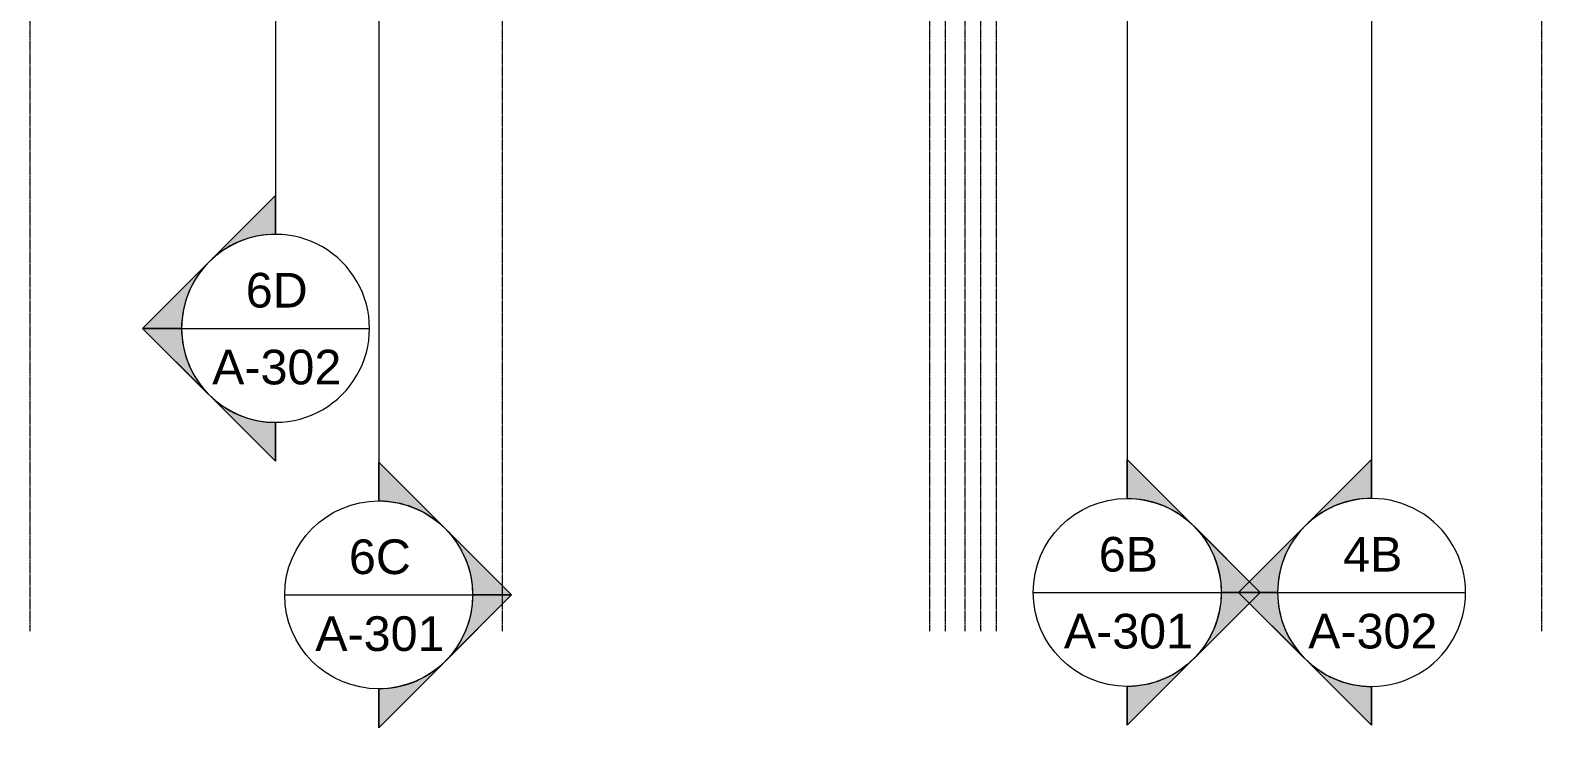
# Model space of a CAD drawing. Header units: inches. Extents: x 21035 to 27089, y -23277 to -20247.
# Drawn here: x 22314 to 23086, y -23277 to -22920 of the extents above; entities that cross this region are included whole.
import ezdxf

# ---------------------------------------------------------------- set-up
doc = ezdxf.new("R2010")
doc.units = ezdxf.units.IN
doc.header["$MEASUREMENT"] = 0
doc.linetypes.add('Grid Line 1_2_', pattern=[0.875, 0.5, -0.125, 0.125, -0.125])
doc.layers.add('G-ANNO-SYMB', color=111, linetype='Continuous', lineweight=9)
doc.layers.add('S-GRID', color=1, linetype='Continuous', lineweight=9)
doc.styles.add('Arial_1', font='arial.ttf', dxfattribs={"height": 17.703593})

# ---------------------------------------------------------------- blocks, each defined once
blk = doc.blocks.new('Section - Section Head - Filled-1526-RCP - First Floor')
at = {"layer": 'G-ANNO-SYMB'}
h = blk.add_hatch(color=256, dxfattribs=at)
edge = h.paths.add_edge_path(flags=0)
edge.add_line((-0.4268, 0.1768), (-0.25, 0.3536))
edge.add_line((-0.25, 0.3536), (-0.25, 0.25))
edge.add_arc((-0.25, 0), 0.25, 90, 135)
h = blk.add_hatch(color=256, dxfattribs=at)
edge = h.paths.add_edge_path(flags=0)
edge.add_arc((-0.25, 0), 0.25, 45, 90)
edge.add_line((-0.25, 0.25), (-0.25, 0.3536))
edge.add_line((-0.25, 0.3536), (-0.0732, 0.1768))
h = blk.add_hatch(color=256, dxfattribs=at)
edge = h.paths.add_edge_path(flags=0)
edge.add_arc((-0.25, 0), 0.2503, 137.9216, 180)
edge.add_line((-0.5003, 0), (-0.6036, 0))
edge.add_line((-0.6036, 0), (-0.4358, 0.1678))
h = blk.add_hatch(color=256, dxfattribs=at)
edge = h.paths.add_edge_path(flags=0)
edge.add_line((-0.0642, 0.1678), (0.1036, 0))
edge.add_line((0.1036, 0), (0.0003, 0))
edge.add_arc((-0.25, 0), 0.2503, 0, 42.0784)
for p, q in [((-0.25, 0.3536), (-0.6036, 0)), ((-0.25, 0.3536), (-0.4268, 0.1768)), ((-0.25, 0.3536), (0.1036, 0)), ((-0.25, 0.25), (-0.25, 0.3536)), ((-0.0732, 0.1768), (-0.25, 0.3536)), ((-0.25, 0.3536), (-0.25, 0.25)), ((-0.4358, 0.1678), (-0.6036, 0)), ((0.1036, 0), (-0.0642, 0.1678)), ((-0.6036, 0), (-0.5003, 0)), ((0.0003, 0), (0.1036, 0)), ((-0.5, 0), (-0.6036, 0)), ((0, 0), (0.1036, 0))]:
    blk.add_line(p, q, dxfattribs=at)
for radius, start, end in [(0.25, 360, 180), (0.25, 90, 135), (0.25, 45, 90), (0.2503, 137.9216, 180), (0.2503, 0, 42.0784), (0.25, 180, 360)]:
    blk.add_arc((-0.25, 0), radius, start, end, dxfattribs=at)

msp = doc.modelspace()

# ---------------------------------------------------------------- linework, layer by layer
at = {"layer": 'G-ANNO-SYMB'}
for p, q in [((22439.17362, -20363.10083), (22439.17362, -23024.73142)), ((22491.854, -20364.36945), (22491.854, -23160.91859)), ((22874.1556, -20363.10083), (22874.1556, -23159.64997)), ((22998.96338, -20606.81597), (22998.96338, -23159.64997)), ((22391.17362, -23072.73142), (22487.17362, -23072.73142)), ((22443.854, -23208.91859), (22539.854, -23208.91859)), ((22826.1556, -23207.64997), (22922.1556, -23207.64997)), ((22950.96338, -23207.64997), (23046.96338, -23207.64997))]:
    msp.add_line(p, q, dxfattribs=at)
at = {"layer": 'S-GRID', "linetype": 'Grid Line 1_2_'}
for p, q in [((22313.89023, -23227.3711), (22313.89023, -20361.60083)), ((22555.14023, -23227.3711), (22555.14023, -20361.60083)), ((22773.39023, -23227.3711), (22773.39023, -20361.60083)), ((22781.39023, -23227.3711), (22781.39023, -20361.60083)), ((22781.39023, -23227.3711), (22781.39023, -20361.60083)), ((22791.39023, -23227.3711), (22791.39023, -20361.60083)), ((22799.39023, -23227.3711), (22799.39023, -20361.60083)), ((22799.39023, -23227.3711), (22799.39023, -20361.60083)), ((22807.39023, -23227.3711), (22807.39023, -20361.60083)), ((23085.89023, -23227.3711), (23085.89023, -20361.60083)), ((23085.89023, -23227.3711), (23085.89023, -20361.60083))]:
    msp.add_line(p, q, dxfattribs=at)

# ---------------------------------------------------------------- block references
at = {"layer": 'G-ANNO-SYMB', "xscale": 191.9999999999999, "yscale": 191.9999999999999, "zscale": 191.9999999999999, "rotation": 89.99999999999947}
for p in [(22439.17362, -23024.73142), (22998.96338, -23159.64997)]:
    msp.add_blockref('Section - Section Head - Filled-1526-RCP - First Floor', p, dxfattribs=at)
at = {"layer": 'G-ANNO-SYMB', "extrusion": (0, 0, -1), "xscale": 191.9999999999999, "yscale": 191.9999999999999, "zscale": 191.9999999999999, "rotation": 90.00000000000053}
for p in [(-22491.854, -23160.91859), (-22874.1556, -23159.64997)]:
    msp.add_blockref('Section - Section Head - Filled-1526-RCP - First Floor', p, dxfattribs=at)

# ---------------------------------------------------------------- texts
at = {"layer": 'G-ANNO-SYMB', "char_height": 17.703593, "attachment_point": 2, "line_spacing_factor": 0.938532, "style": 'Arial_1'}
for s, insert, width in [('6D', (22439.78836, -23044.39317), 37.584), ('A-302', (22439.78836, -23083.66566), 78.624), ('6C', (22492.46874, -23180.58034), 37.584), ('6B', (22874.77034, -23179.31172), 36.072), ('4B', (22999.57812, -23179.31172), 36.072), ('A-301', (22492.46874, -23219.85283), 78.624), ('A-301', (22874.77034, -23218.58421), 78.624), ('A-302', (22999.57812, -23218.58421), 78.624)]:
    msp.add_mtext(s, dxfattribs=dict(at, insert=insert, width=width))

doc.saveas('drawing.dxf')
